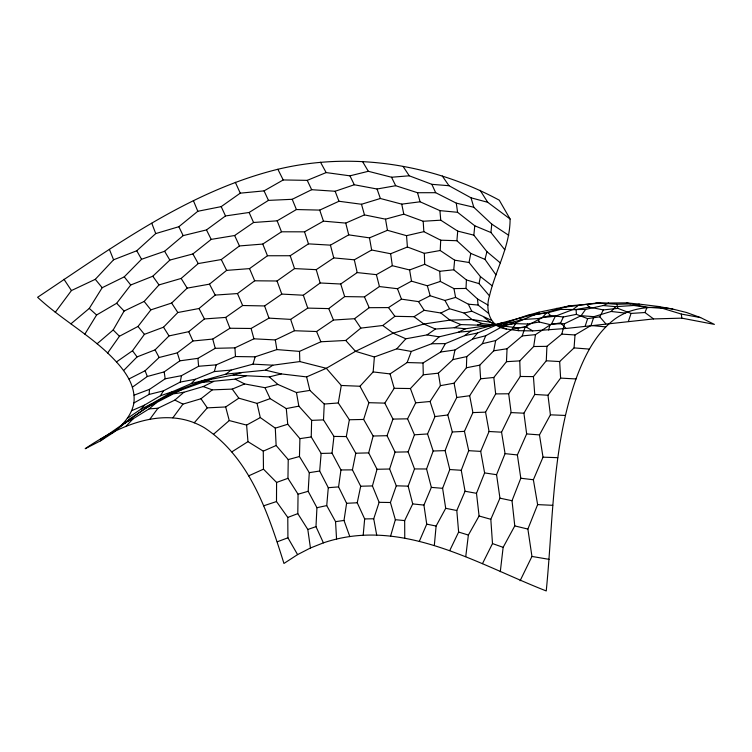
<?xml version="1.0" encoding="UTF-8"?>
<svg xmlns="http://www.w3.org/2000/svg" width="752" height="752" viewBox="0 0 752 752"><rect width="100%" height="100%" fill="white"/><g stroke="black" fill="none" stroke-linecap="round" stroke-linejoin="round"><path stroke-width="1.13" d="M297.585 554.609L287.922 537.802L287.781 517.432L276.492 501.546L276.586 482.436L263.473 469.163L263.275 451.144L247.963 441.65L246.609 425.087L260.295 417.586L275.298 428.151L276.134 445.504L288.232 459.585L287.95 478.319L298.055 494.205L297.801 513.635L307.812 529.483L310.435 547.992L297.585 554.609L283.955 563.455C268.285 513.654 250.162 457.658 204.177 427.615C165.017 404.698 118.919 425.632 85.202 448.709L100.533 440.841L111.992 433.425L131.675 417.727L154.527 402.611L179.183 389.912L205.183 379.929L225.957 374.101L265.55 370.163L281.286 373.913L306.628 376.902L326.312 368.301L355.499 351.325L393.155 333.155L423.846 324.009L449.959 320.117L472.106 319.553L490.238 322.129L506.51 329.047L518.626 330.692L532.736 330.889L566.096 328.474L653.554 318.923L681.81 318.152L714.4 324.394L700.62 317.617L686.604 312.522L672.767 309.081L658.141 306.449L639.36 304.128L626.472 302.859L595.687 303.15L564.846 307.154L546.967 312.381L534.023 314.928L516.276 322.617L503.323 326.03L485.773 335.721L472.5 339.152L454.979 349.971L440.663 352.011L422.991 362.99L407.142 362.549L390.072 373.913L373.152 371.93L359.964 386.246L341.286 385.475L326.312 368.301L299.841 361.571L272.835 365.199L253.001 364.137L231.118 370.069L214.339 371.573L195.426 379.243L180.264 382.063L163.4 390.871L149.056 394.452L133.894 402.969C131.619 415.894 122.078 425.782 111.992 433.425M672.767 309.081C653.187 305.481 631.68 307.032 615.033 318.895C595.368 333.606 584.295 356.467 575.994 378.961C552.034 447.036 553.284 520.027 546.243 590.94C476.138 563.549 401.295 516.408 323.407 542.859L315.981 526.644L316.94 507.703L308.17 491.31L309.279 472.66L299.465 456.511L299.907 438.642L287.743 424.241L286.277 408.59L270.156 398.626L264.986 387.703L244.644 383.934L235.16 379.13L202.382 382.354L171.907 393.362M336.558 539.09L335.552 521.653L326.735 505.579L328.286 487.691L319.675 471.025L321.142 453.437L311.234 436.968L311.629 420.359L298.845 406.146L296.457 392.544L277.873 384.432L269.31 376.893L233.111 375.06L211.218 379.243L198.415 382.589M133.894 402.969C136.234 382.693 121.204 366.036 107.658 352.979C85.794 332.544 59.493 317.673 37.6 297.284C112.988 247.079 188.489 191.328 277.864 169.275C352.086 151.415 432.447 164.011 499.272 200.192L510.091 219.011C510.157 246.158 495.54 270.024 489.486 295.893C484.946 310.003 489.815 327.035 506.51 329.047M419.343 541.28L426.732 524.144L423.931 505.09L431.347 487.381L426.572 468.994L433.171 451.012L427.55 433.96L434.985 416.57L430.069 401.493L440.409 385.663L454.076 383.182L466.39 367.775L466.776 356.57L482.352 343.702L495.662 340.543L512.084 329.188L516.276 322.617M500.296 571.68L503.144 547.343L514.782 525.911L512.018 500.719L520.807 478.234L517.376 454.941L526.654 433.932L523.918 413.196L534.747 394.462L533.431 376.611L546.281 360.781L546.92 346.343L561.81 334.114L564.555 323.698L581.108 315.699L585.601 309.42L603.207 305.528L608.575 303.028M349.821 536.608L344.002 520.44L346.606 503.285L338.569 486.901L340.947 469.953L332.027 453.155L333.963 436.433L323.501 419.898L324.244 404.031L309.88 390.41L306.628 376.902M465.751 556.583L468.374 535.048L479.08 515.994L476.495 493.312L484.608 472.914L480.697 451.379L489.063 431.498L485.566 412.162L495.662 393.907L493.81 377.476L506.463 361.684L507.064 348.749L522.236 335.918L525.244 326.735L542.324 317.588L546.967 312.381M492.212 285.816L480.434 276.604L469.032 262.504L454.622 260.164L440.202 250.51L440.71 240.189L423.846 231.654L406.531 235.677L387.44 230.3L369.476 237.858L348.721 234.859L330.438 245.143L308.47 243.864L290.206 255.736L267.477 255.755L249.532 268.614L226.625 270.382L209.488 284.153L187.154 288.129L171.635 303.056L150.879 309.862L137.992 326.453L119.446 336.247L107.658 352.979M488.029 305.077L477.464 298.92L466.005 288.448L466.419 279.951L453.757 269.789L439.713 271.284L424.701 264.319L409.605 269.959L392.328 265.7L376.385 274.649L357.2 272.581L340.722 284.012L320.155 282.978L303.329 295.226L281.765 294.079L264.591 305.942L242.642 305.519L225.703 317.419L204.431 318.942L188.733 331.679L169.003 335.918L155.072 349.868L137.071 356.909L123.619 370.548M546.281 360.781L559.667 361.552L574.067 347.894L575.017 334.96L591.006 325.475L605.698 326.885M373.152 371.93L374.383 356.974L396.783 348.834L405.836 338.795L427.061 334.894L439.13 336.83L458.598 332.14L470.855 331.087L531.307 315.069L547.898 312.682L560.635 309.42L576.098 309.523L589.446 307.126L603.348 309.918L617.843 308.367L631.06 313.415L644.962 312.531L653.554 318.923M495.944 274.837L484.993 259.384L470.78 253.405L456.896 240.725L457.724 231.108L440.747 220.186L423.188 221.257L403.805 214.17L385.513 219.161L364.476 214.903L345.732 223.09L323.454 221.154L304.541 231.832L281.492 231.795L262.768 244.071L239.456 245.942L221.285 259.553L198.237 263.567L181.166 278.437L158.992 284.914L144.168 301.439L124.099 311.046L113.176 329.968L97.121 343.749M363.178 535.349L364.664 518.927L357.238 502.778L360.697 486.224L352.425 469.878L355.781 453.221L346.315 436.555L349.36 419.748L338.297 402.969L341.286 385.475M453.757 269.789L454.622 260.164M434.327 545.388L436.113 526.033L445.71 508.314L442.608 488.321L449.781 469.539L445.118 450.608L452.319 431.977L447.797 414.982L456.793 397.479L454.076 383.182M504.827 249.814L490.962 232.547L491.742 224.096L473.788 207.251L456.285 203.143L435.681 192.7L417.51 192.719L395.693 185.716L377.053 189.006L354.295 184.757L335.148 191.262L311.666 189.701L292.218 199.299L268.455 200.389L249.109 212.478L225.506 215.946L206.48 229.915L183.159 235.62L164.613 251.271L141.555 259.271L124.259 276.849L102.187 287.706L89.281 308.405L70.961 323.802M149.056 394.452L149.545 389.339L165.177 378.801L181.467 375.68L198.603 366.262L216.209 364.852L235.47 356.542L255.154 356.833L276.868 349.586L299.512 351.381L320.869 341.775L345.741 340.459L360.847 328.107L382.768 325.494L394.885 316.319L414.042 316.695L424.175 310.303L440.879 313.001L449.959 320.117L460.957 324.591L488.358 325.503L503.426 325.024L514.641 323.633L527.613 324.009L539.24 321.988L549.985 324.591L560.607 322.881L566.096 328.474M500.296 262.89L486.929 251.685L473.835 235.16L474.775 225.779L457.583 212.299L439.929 210.626L420.095 201.79L401.737 204.14L380.371 198.49L361.496 204.262L338.964 201.263L319.732 210.099L296.42 209.545L277.159 220.815L253.565 222.489L234.633 235.517L211.19 239.39L192.888 253.95L169.839 260.089L152.797 276.228L130.735 284.999L116.663 303.272L96.585 315.003L84.891 334.095M506.463 361.684L519.764 360.875L533.694 346.522L535.48 334.649L551.526 323.98L555.361 316.197L572.817 309.608L577.809 305.791M180.264 382.063L181.467 375.68M466.39 367.775L479.757 365.162L493.726 350.808L495.662 340.543M469.032 262.504L470.78 253.405M489.486 295.893L479.024 283.617L480.434 276.604M359.964 386.246L368.875 402.687L384.817 403.128L394.198 388.295L410.423 388.54L423.291 374.806L438.36 373.171L452.92 359.616L454.979 349.971M548.65 330.053L549.985 324.591M484.993 259.384L486.929 251.685M376.724 535.217L373.725 518.767L379.13 502.327L372.428 485.933L377.034 469.276L368.696 452.892L373.142 436.019L363.648 419.456L368.875 402.687M214.339 371.573L216.209 364.852M390.57 536.176L395.355 519.698L390.429 502.505L396.285 485.801L389.621 469.013L395.054 452.131L387.054 435.69L392.958 419.09L384.817 403.128M253.001 364.137L255.154 356.833M440.879 313.001L449.564 308.734L464.05 313.058L472.106 319.553L482.295 323.586L517.489 327.778L526.607 327.289L527.613 324.009M585.112 326.321L587.622 318.622L599.786 316.827L603.348 309.918M591.006 325.475L593.911 316.677L611.122 311.469L625.1 313.067M628.456 321.189L631.06 313.415M404.764 538.206L404.67 520.591L412.716 503.915L408.157 486.149L414.512 468.928L408.139 451.886L414.446 434.797L407.565 418.817L415.687 402.846L410.423 388.54M407.142 362.549L411.288 351.447L431.667 343.758L445.372 343.617L464.51 335.665L477.511 333.033L501.462 322.965M449.771 550.492L458.626 532.068L456.802 510.514L465.056 491.253L461.258 470.273L468.712 450.683L464.445 431.357L472.914 412.585L469.68 395.721L480.613 378.801L479.757 365.162M520.102 580.76L531.946 556.442L527.885 529.06L537.624 504.611L533.375 479.748L543.019 457.169L539.466 434.9L550.408 414.822L547.964 395.251L560.607 378.096L559.667 361.552M644.962 312.531L647.077 307.277L662.409 308.292L681.35 314.073L700.62 317.617M482.474 563.643L492.494 543.574L490.821 519.303L499.948 498.172L496.564 474.7L505.062 453.635L501.556 432.184L511.125 412.585L508.69 393.775L520.271 376.47L519.764 360.875M482.352 343.702L485.773 335.721M560.607 322.881L563.398 316.968L576.389 314.355L587.622 318.622M440.663 352.011L445.372 343.617M131.703 410.686L144.356 405.178L160.411 395.787L163.4 390.871M116.513 361.891L132.512 350.752L144.403 334.349L163.522 327.186L177.82 312.522L199.007 308.517L215.204 295.085L237.482 293.562L254.674 280.797L277.046 280.994L294.549 268.586L316.225 269.667L333.756 257.908L354.314 259.816L371.648 250.002L390.645 253.744L407.415 247.004L424.344 253.33L440.202 250.51M172.875 417.802L182.943 404.115L200.972 398.748L212.252 389.865L232.265 389.104L244.644 383.934M150.033 418.986L157.948 408.251L174.84 400.092L183.892 392.262L203.2 386.547L213.615 381.48M55.234 312.371L71.431 290.563L95.297 279.312L113.571 259.788L136.761 250.764L155.739 233.581L178.854 226.709L197.814 211.274L221.191 206.631L240.255 193.161L264.065 190.876L283.213 179.954L307.239 180.358L326.161 172.575L349.943 175.836L368.33 171.296L391.519 177.237L409.248 175.799L431.855 184.325L448.991 185.716L471.025 197.814L487.7 202.288L510.091 219.011M472.5 339.152L477.511 333.033M127.417 418.338L140.831 409.238L144.356 405.178M194.213 422.821L207.27 407.857L225.666 406.964L238.816 398.175L257.043 403.392L270.156 398.626M125.96 426.318L133.142 418.779L149.131 408.862L156.632 402.508L182.623 389.066M160.411 395.787L173.157 391.407L191.299 383.567L195.426 379.243M611.122 311.469L615.691 306.675L633.851 305.472L639.36 304.128M128.949 378.961L145.108 370.736L159.133 357.501L177.303 352.867L192.926 340.994L212.741 339.067L229.933 328.257L251.093 328.474L268.972 318.124L290.639 319.384L307.737 308.104L328.737 308.602L344.67 296.598L364.447 296.89L379.44 286.55L397.47 288.721L411.494 281.145L427.333 285.769L440.343 281.427L453.945 288.599L466.005 288.448M431.667 343.758L439.13 336.83M213.709 434.083L229.266 420.556L246.609 425.087M503.323 326.03L508.465 321.753L526.362 315.652L539.071 312.193L569.659 305.82L600.19 303.122L616.884 304.259L630.796 303.893L647.077 307.277M100.533 440.841L108.514 434.224L124.418 423.122L133.142 418.779M225.957 374.101L231.118 370.069M124.221 423.489L151.011 404.125L173.157 391.407M132.455 387.158L147.307 376.489L164.19 371.883L179.841 360.838L197.926 358.347L215.241 348.317L234.934 347.856L253.922 338.814L275.307 339.923L294.474 330.73L316.583 331.519L333.465 320.042L354.54 318.707L369.194 307.69L388.493 307.587L401.474 299.155L418.516 301.608L430.191 295.752L444.949 300.452L455.599 297.416L468.317 304.184L478.093 305.039L488.377 313.227M120.875 425.933L131.675 417.727M464.51 335.665L470.855 331.087M427.061 334.894L435.417 329.028L454.321 327.712L465.544 328.756L511.285 322.364L523.232 319.478L538.235 318.557L550.502 315.511L563.398 316.968M265.55 370.163L272.835 365.199M231.879 451.858L247.963 441.65M100.082 439.497L108.514 434.224M145.004 408.439L154.527 402.611M534.023 314.928L539.071 312.193M140.831 409.238L151.011 404.125M147.326 407.18L156.632 402.508M458.598 332.14L465.544 328.756M454.321 327.712L460.957 324.591M248.602 475.894L263.473 469.163M167.677 394.969L179.183 389.912M263.275 451.144L276.134 445.504M310.435 547.992L323.407 542.859M287.781 517.432L297.801 513.635M134.119 395.148L149.545 389.339M277.262 541.788L287.922 537.802M276.586 482.436L287.95 478.319M202.382 382.354L211.218 379.243M307.812 529.483L315.981 526.644M263.661 505.814L276.492 501.546M275.298 428.151L287.743 424.241M235.16 379.13L246.271 375.84M495.812 325.437L508.465 321.753M298.055 494.205L308.17 491.31M233.111 375.06L241.618 372.654M477.586 324.911L482.295 323.586M564.846 307.154L569.659 305.82M288.232 459.585L299.465 456.511M191.299 383.567L205.183 379.929M264.986 387.703L277.873 384.432M269.31 376.893L281.286 373.913M464.05 313.058L471.748 311.168L491.225 320.22M489.204 326.001L494.807 324.714M452.92 359.616L466.776 356.57M316.94 507.703L326.735 505.579M286.277 408.59L298.845 406.146M512.084 329.188L525.244 326.735M296.457 392.544L309.88 390.41M309.279 472.66L319.675 471.025M493.726 350.808L507.064 348.749M483.132 326.302L488.358 325.503M174.154 393.738L183.892 392.262M299.907 438.642L311.234 436.968M335.552 521.653L344.002 520.44M456.793 397.479L469.68 395.721M434.985 416.57L447.797 414.982M526.362 315.652L531.307 315.069M542.324 317.588L555.361 316.197M480.613 378.801L493.81 377.476M522.236 335.918L535.48 334.649M415.687 402.846L430.069 401.493M328.286 487.691L338.569 486.901M324.244 404.031L338.297 402.969M149.131 408.862L157.948 408.251M414.446 434.797L427.55 433.96M452.319 431.977L464.445 431.357M346.606 503.285L357.238 502.778M311.629 420.359L323.501 419.898M472.914 412.585L485.566 412.162M433.171 451.012L445.118 450.608M321.142 453.437L332.027 453.155M355.781 453.221L368.696 452.892M360.697 486.224L372.428 485.933M373.142 436.019L387.054 435.69M551.526 323.98L564.555 323.698M349.36 419.748L363.648 419.456M377.034 469.276L389.621 469.013M392.958 419.09L407.565 418.817M395.054 452.131L408.139 451.886M364.664 518.927L373.725 518.767M572.817 309.608L585.601 309.42M533.694 346.522L546.92 346.343M495.662 393.907L508.69 393.775M595.687 303.15L600.19 303.122M340.947 469.953L352.425 469.878M414.512 468.928L426.572 468.994M520.271 376.47L533.431 376.611M333.963 436.433L346.315 436.555M379.13 502.327L390.429 502.505M396.285 485.801L408.157 486.149M440.71 240.189L456.896 240.725M543.019 457.169L557.758 457.677M550.408 414.822L565.504 415.452M511.125 412.585L523.918 413.196M537.624 504.611L552.729 505.316M489.063 431.498L501.556 432.184M560.607 378.096L575.994 378.961M468.712 450.683L480.697 451.379M534.747 394.462L547.964 395.251M561.81 334.114L575.017 334.96M449.781 469.539L461.258 470.273M526.654 433.932L539.466 434.9M581.108 315.699L593.911 316.677M574.067 347.894L589.324 349.097M431.347 487.381L442.608 488.321M603.207 305.528L615.691 306.675M395.355 519.698L404.67 520.591M412.716 503.915L423.931 505.09M505.062 453.635L517.376 454.941M520.807 478.234L533.375 479.748M496.066 325.212L498.125 325.484M484.608 472.914L496.564 474.7M633.851 305.472L647.425 307.521M531.946 556.442L549.092 559.347M396.783 348.834L411.288 351.447M465.056 491.253L476.495 493.312M518.927 318.698L523.232 319.478M445.71 508.314L456.802 510.514M426.732 524.144L436.113 526.033M499.948 498.172L512.018 500.719M626.472 302.859L630.796 303.893M514.782 525.911L527.885 529.06M457.724 231.108L473.835 235.16M556.668 308.329L560.635 309.42M479.08 515.994L490.821 519.303M466.419 279.951L479.024 283.617M374.383 356.974L355.499 351.325L345.741 340.459M458.626 532.068L468.374 535.048M492.494 543.574L503.144 547.343M503.426 325.024L506.077 325.973M203.2 386.547L212.252 389.865M511.285 322.364L514.641 323.633M474.775 225.779L490.962 232.547M658.141 306.449L662.409 308.292M435.417 329.028L423.846 324.009L414.042 316.695M405.836 338.795L393.155 333.155L382.768 325.494M174.84 400.092L182.943 404.115M497.072 325.663L490.238 322.129L484.119 317.4M526.607 327.289L532.736 330.889M491.742 224.096L508.756 235.329M89.281 308.405L96.585 315.003M113.176 329.968L119.446 336.247M586.842 304.494L589.446 307.126M116.663 303.272L124.099 311.046M547.898 312.682L550.502 315.511M599.786 316.827L605.811 323.811M95.297 279.312L102.187 287.706M137.992 326.453L144.403 334.349M144.168 301.439L150.879 309.862M124.259 276.849L130.735 284.999M132.512 350.752L137.071 356.909M388.493 307.587L394.885 316.319M232.265 389.104L238.816 398.175M152.797 276.228L158.992 284.914M442.326 176.043L448.991 185.716M200.972 398.748L207.27 407.857M354.54 318.707L360.847 328.107M63.967 279.265L71.431 290.563M403.119 166.474L409.248 175.799M171.635 303.056L177.82 312.522M418.516 301.608L424.175 310.303M480.133 190.312L487.7 202.288M163.522 327.186L169.003 335.918M181.166 278.437L187.154 288.129M362.483 161.454L368.33 171.296M164.613 251.271L169.839 260.089M136.761 250.764L141.555 259.271M444.949 300.452L449.564 308.734M192.888 253.95L198.237 263.567M320.512 162.235L326.161 172.575M155.072 349.868L159.133 357.501M209.488 284.153L215.204 295.085M199.007 308.517L204.431 318.942M277.864 169.275L283.213 179.954M206.48 229.915L211.19 239.39M391.519 177.237L395.693 185.716M221.285 259.553L226.625 270.382M468.317 304.184L471.748 311.168M349.943 175.836L354.295 184.757M178.854 226.709L183.159 235.62M307.239 180.358L311.666 189.701M264.065 190.876L268.455 200.389M221.191 206.631L225.506 215.946M234.633 235.517L239.456 245.942M431.855 184.325L435.681 192.7M235.329 182.275L240.255 193.161M188.733 331.679L192.926 340.994M249.109 212.478L253.565 222.489M364.447 296.89L369.194 307.69M237.482 293.562L242.642 305.519M249.532 268.614L254.674 280.797M316.583 331.519L320.869 341.775M193.386 200.605L197.814 211.274M328.737 308.602L333.465 320.042M292.218 199.299L296.42 209.545M262.768 244.071L267.477 255.755M109.388 249.354L113.571 259.788M277.159 220.815L281.492 231.795M517.489 327.778L518.626 330.692M225.703 317.419L229.933 328.257M151.791 223.297L155.739 233.581M397.47 288.721L401.474 299.155M335.148 191.262L338.964 201.263M145.108 370.736L147.307 376.489M277.046 280.994L281.765 294.079M264.591 305.942L268.972 318.124M377.053 189.006L380.371 198.49M303.329 295.226L307.737 308.104M290.206 255.736L294.549 268.586M290.639 319.384L294.474 330.73M319.732 210.099L323.454 221.154M304.541 231.832L308.47 243.864M177.303 352.867L179.841 360.838M340.722 284.012L344.67 296.598M316.225 269.667L320.155 282.978M471.025 197.814L473.788 207.251M538.235 318.557L539.24 321.988M427.333 285.769L430.191 295.752M390.072 373.913L394.198 388.295M417.51 192.719L420.095 201.79M361.496 204.262L364.476 214.903M251.093 328.474L253.922 338.814M212.741 339.067L215.241 348.317M225.666 406.964L229.266 420.556M330.438 245.143L333.756 257.908M376.385 274.649L379.44 286.55M345.732 223.09L348.721 234.859M616.884 304.259L617.843 308.367M257.043 403.392L260.295 417.586M354.314 259.816L357.2 272.581M401.737 204.14L403.805 214.17M453.945 288.599L455.599 297.416M369.476 237.858L371.648 250.002M385.513 219.161L387.44 230.3M409.605 269.959L411.494 281.145M438.36 373.171L440.409 385.663M275.307 339.923L276.868 349.586M164.19 371.883L165.177 378.801M456.285 203.143L457.583 212.299M390.645 253.744L392.328 265.7M681.35 314.073L681.81 318.152M477.464 298.92L478.093 305.039M197.926 358.347L198.603 366.262M439.929 210.626L440.747 220.186M406.531 235.677L407.415 247.004M439.713 271.284L440.343 281.427M423.188 221.257L423.846 231.654M234.934 347.856L235.47 356.542M576.098 309.523L576.389 314.355M424.344 253.33L424.701 264.319M299.512 351.381L299.841 361.571M422.991 362.99L423.291 374.806"/></g></svg>
